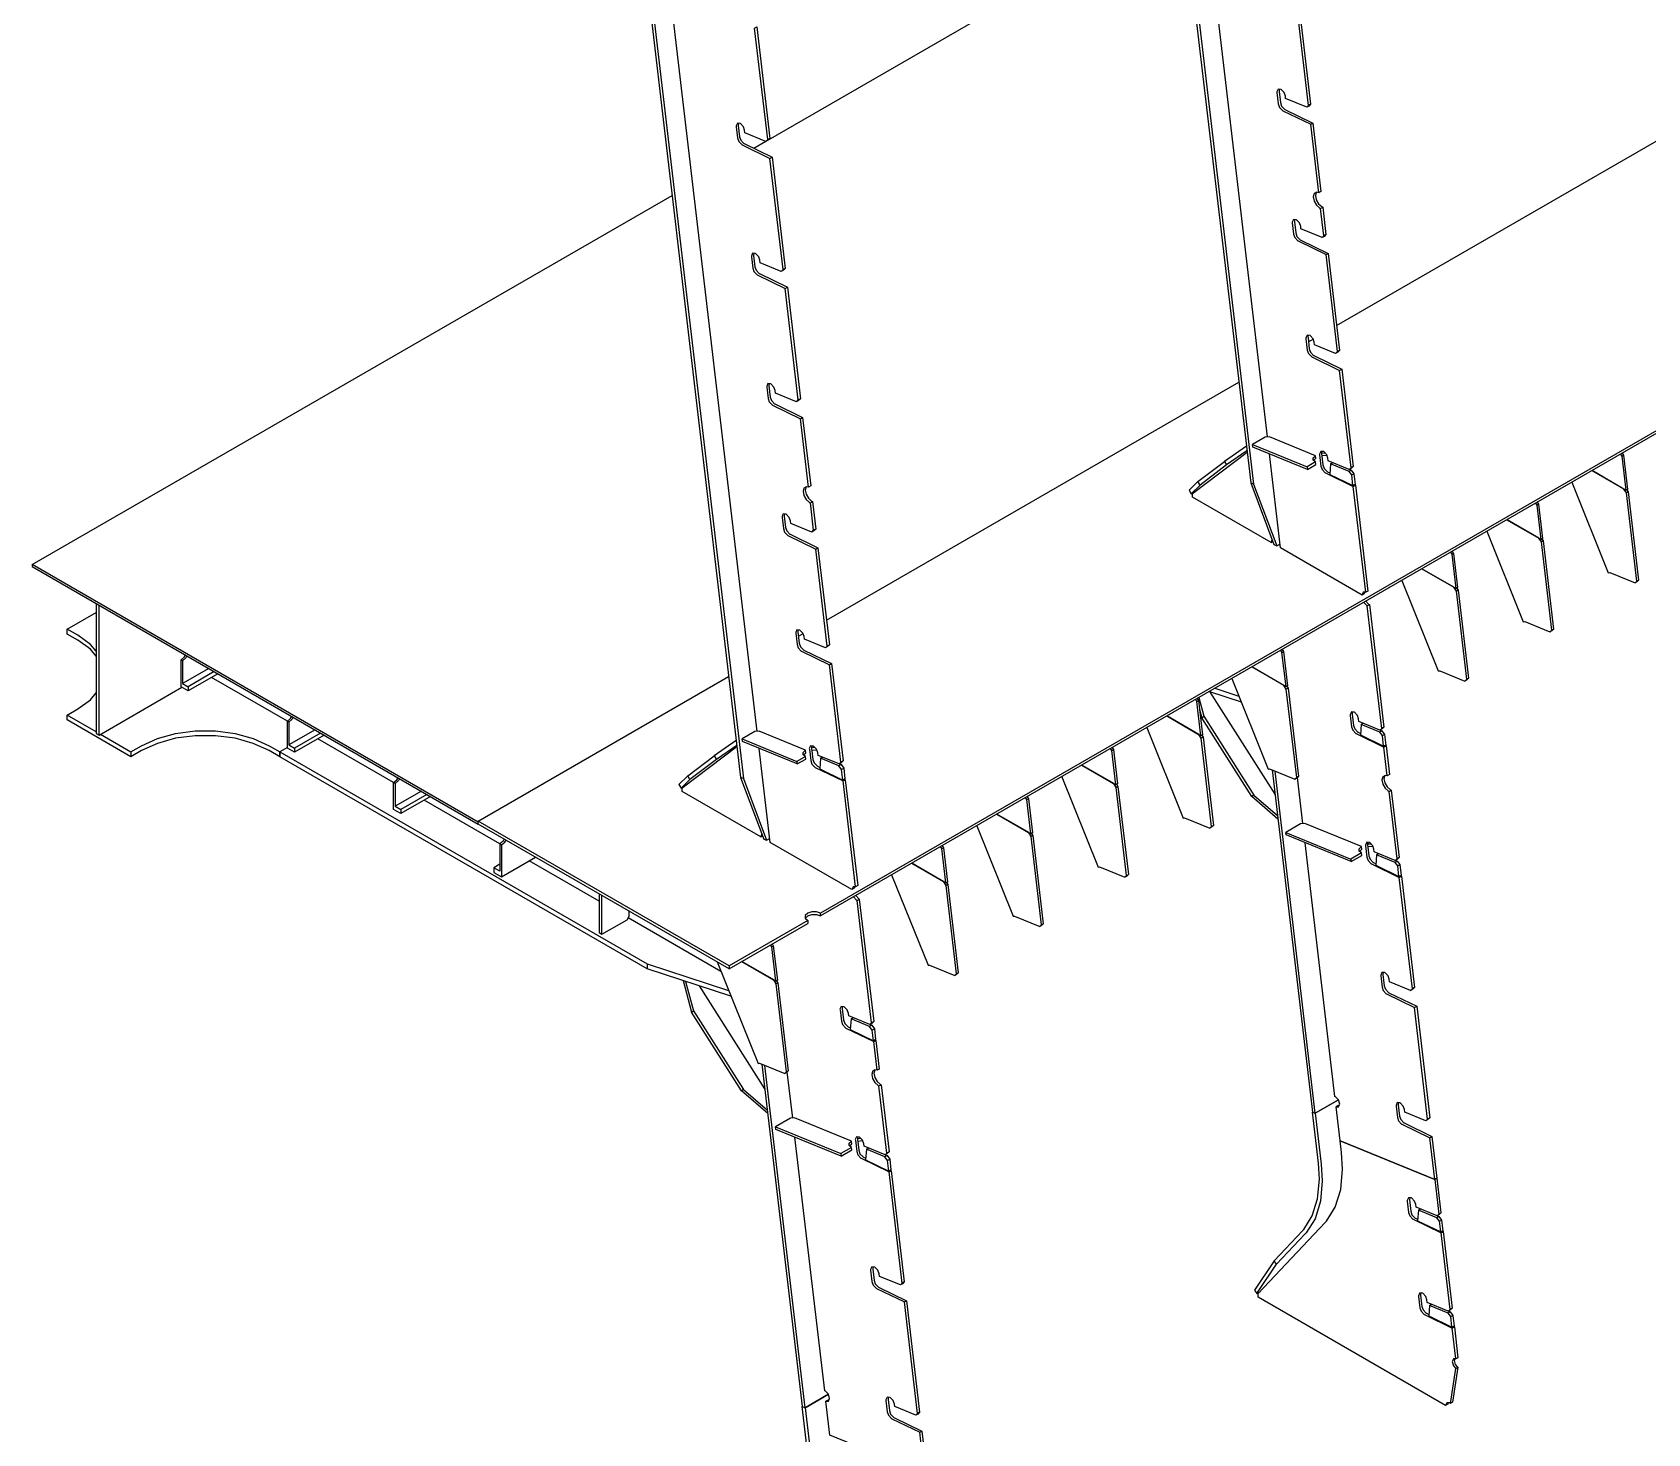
# Model space of a CAD drawing. Header units: millimetres. Extents: x -438477 to 631584, y 118817 to 676146.
# Drawn here: x 356157 to 358844, y 339024 to 341356 of the extents above; entities that cross this region are included whole.
import ezdxf

# ---------------------------------------------------------------- set-up
doc = ezdxf.new("R2010")
doc.units = ezdxf.units.MM
doc.linetypes.add('AVEVASOLID', pattern=[7.5, 7.5])
doc.layers.add('20_1', color=1, linetype='CONTINUOUS')

msp = doc.modelspace()

# ---------------------------------------------------------------- linework, layer by layer
at = {"layer": '20_1', "color": 1, "linetype": 'AVEVASOLID'}
for p, q in [((358019.24, 342004.606), (358183.632, 340606.235)), ((357170.712, 341514.707), (357335.104, 340116.337)), ((358176.454, 340667.298), (358139.899, 340641.929)), ((358177.377, 340659.44), (358143.643, 340636.03)), ((358801.408, 340650.91), (358799.26, 340654.297)), ((358351.715, 340619.434), (358347.357, 340625.345)), ((358751.401, 340626.667), (358808.119, 340593.921)), ((358804.569, 340595.975), (358751.405, 340626.67)), ((358825.884, 340442.801), (358808.614, 340589.6)), ((358659.987, 340569.26), (358657.839, 340572.648)), ((358609.979, 340545.017), (358666.698, 340512.272)), ((358663.155, 340514.322), (358609.984, 340545.02)), ((358684.453, 340361.155), (358667.2, 340507.947)), ((358518.567, 340487.61), (358516.417, 340490.998)), ((358468.558, 340463.367), (358525.276, 340430.622)), ((358521.744, 340432.667), (358468.562, 340463.37)), ((358543.021, 340279.508), (358525.787, 340426.291)), ((358235.724, 340324.311), (358233.574, 340327.698)), ((356450.708, 340297.486), (356407.106, 340272.312)), ((356459.9, 340292.179), (356416.298, 340267.005)), ((358185.716, 340300.068), (358242.435, 340267.322)), ((358238.901, 340269.367), (358185.719, 340300.071)), ((356465.796, 340288.773), (356416.298, 340260.196)), ((358124.17, 340264.536), (358163.904, 340251.569)), ((358260.181, 340116.205), (358242.946, 340262.992)), ((358094.302, 340242.661), (358092.152, 340246.049)), ((358097.136, 340248.926), (358105.512, 340217.988)), ((358115.135, 340259.318), (358167.69, 340242.17)), ((358044.295, 340218.418), (358101.013, 340185.673)), ((358097.479, 340187.717), (358044.298, 340218.421)), ((358098.497, 340229.481), (358102.274, 340215.534)), ((356627.484, 340195.423), (356583.882, 340170.249)), ((356636.678, 340190.116), (356593.074, 340164.942)), ((356642.572, 340186.713), (356593.074, 340158.137)), ((358402.689, 340185.84), (358398.331, 340191.749)), ((356581.407, 340166.092), (356568.683, 340158.747)), ((357327.925, 340177.399), (357291.371, 340152.03)), ((357328.85, 340169.541), (357295.114, 340146.131)), ((357952.881, 340161.011), (357950.731, 340164.399)), ((358118.749, 340034.562), (358101.523, 340181.342)), ((357503.186, 340129.538), (357498.828, 340135.447)), ((357902.873, 340136.768), (357959.592, 340104.023)), ((357956.058, 340106.067), (357902.876, 340136.771)), ((358291.152, 339557.508), (358224.237, 340126.795)), ((356804.262, 340093.36), (356760.658, 340068.186)), ((356813.454, 340088.053), (356769.852, 340062.879)), ((356819.348, 340084.65), (356769.852, 340056.074)), ((357811.459, 340079.361), (357809.309, 340082.749)), ((357977.335, 339952.909), (357960.103, 340099.692)), ((358188.695, 340086.884), (358228.278, 340052.75)), ((357761.452, 340055.118), (357818.17, 340022.373)), ((357814.636, 340024.418), (357761.455, 340055.121)), ((357670.038, 339997.712), (357667.888, 340001.102)), ((357835.921, 339871.256), (357818.681, 340018.043)), ((357620.03, 339973.469), (357676.749, 339940.723)), ((357673.215, 339942.768), (357620.033, 339973.472)), ((358428.175, 339969.044), (358423.818, 339974.952)), ((357104.666, 339855.417), (357104.666, 339919.922)), ((357694.493, 339789.609), (357677.26, 339936.393)), ((357387.195, 339834.415), (357385.045, 339837.803)), ((357179.813, 339805.909), (357315.376, 339761.67)), ((357337.187, 339810.172), (357393.906, 339777.424)), ((357390.373, 339779.468), (357337.19, 339810.172)), ((357239.496, 339778.269), (357253.745, 339725.635)), ((357243.776, 339776.871), (357256.983, 339728.089)), ((357411.653, 339626.307), (357394.417, 339773.093)), ((357554.16, 339695.942), (357549.802, 339701.85)), ((357442.622, 339067.609), (357375.708, 339636.899)), ((357340.166, 339596.985), (357379.75, 339562.851)), ((357579.646, 339479.145), (357575.288, 339485.053)), ((358497.685, 339377.775), (358493.327, 339383.686)), ((358194.093, 339257.566), (358226.83, 339306.183)), ((358516.324, 339219.23), (358511.966, 339225.138))]:
    msp.add_line(p, q, dxfattribs=at)
at = {"layer": '20_1', "color": 6, "linetype": 'AVEVASOLID'}
for p, q in [((358211.405, 340682.639), (358067.471, 341906.983)), ((357362.877, 340192.743), (357218.942, 341417.084)), ((358326.613, 340867.911), (359012.441, 341263.877)), ((357357.071, 341163.019), (357377.057, 341174.558)), ((356157.143, 340470.24), (357221.274, 341084.617)), ((359233.673, 340910.004), (357468.002, 339890.595)), ((359233.673, 340905.106), (357468.002, 339885.697)), ((358279.833, 340840.903), (358287.673, 340845.429)), ((357478.084, 340378.016), (358163.913, 340773.978)), ((358356.213, 340603.055), (358357.842, 340602.265)), ((356268.155, 340186.506), (356268.155, 340402.881)), ((357431.305, 340351.008), (357439.145, 340355.533)), ((358236.383, 340328.602), (358236.304, 340329.276)), ((356581.407, 340209.778), (356455.188, 340282.651)), ((358224.117, 340088.157), (358115.617, 340259.162)), ((356263.205, 340192.228), (356215.126, 340219.983)), ((356581.407, 340166.096), (356568.68, 340158.747)), ((356758.183, 340107.715), (356631.966, 340180.588)), ((358407.187, 340169.462), (358408.815, 340168.668)), ((357507.686, 340113.16), (357509.314, 340112.366)), ((358270.375, 340039.405), (358261.347, 340116.227)), ((356934.961, 340005.655), (356808.742, 340078.525)), ((357315.975, 339802.823), (356898.898, 340043.622)), ((357099.716, 339910.532), (356983.751, 339977.485)), ((358432.674, 339952.665), (358434.303, 339951.871)), ((357302.597, 339793.4), (357148.154, 339882.569)), ((357387.856, 339838.703), (357387.776, 339839.377)), ((357375.588, 339598.258), (357267.09, 339769.263)), ((357558.659, 339679.563), (357560.288, 339678.769)), ((357421.848, 339549.506), (357412.817, 339626.325)), ((357584.146, 339462.766), (357585.774, 339461.973)), ((358502.184, 339361.399), (358503.812, 339360.605)), ((358520.822, 339202.851), (358522.45, 339202.057))]:
    msp.add_line(p, q, dxfattribs=at)
at = {"layer": '20_1', "color": 1, "linetype": 'AVEVASOLID'}
for points in [[(358023.607, 342007.126), (358188.53, 340604.23), (358227.036, 340501.502)], [(357175.078, 341517.228), (357340.003, 340114.335), (357378.508, 340011.603)], [(358288.339, 340643.509), (358292.18, 340647.095), (358291.672, 340651.432), (358214.702, 340682.926), (358207.668, 340682.316), (358186.453, 340670.069)], [(358277.928, 340628.513), (358186.963, 340665.735), (358186.453, 340670.069), (358277.419, 340632.847), (358277.928, 340628.513), (358292.07, 340636.677), (358291.56, 340641.013), (358277.419, 340632.847)], [(358099.548, 340602.619), (358095.805, 340608.518), (358139.899, 340641.929), (358143.643, 340636.03), (358099.548, 340602.619), (358084.847, 340588.291)], [(358291.56, 340641.013), (358287.734, 340643.979), (358287.775, 340647.794), (358291.672, 340651.432)], [(358301.639, 340655.857), (358301.917, 340655.958), (358306.876, 340656.388)], [(358302.098, 340651.502), (358302.426, 340651.624), (358310.15, 340652.292)], [(358347.839, 340628.635), (358350.893, 340627.384), (358347.357, 340625.345), (358316.57, 340637.943), (358319.914, 340639.875)], [(358801.733, 340655.726), (358803.883, 340652.338), (358810.594, 340595.35), (358808.119, 340593.921), (358801.408, 340650.91), (358803.883, 340652.338)], [(358316.57, 340637.943), (358315.295, 340620.447), (358353.804, 340601.667)], [(358350.893, 340627.384), (358355.251, 340621.476), (358357.34, 340603.705), (358353.804, 340601.667), (358351.715, 340619.434), (358355.251, 340621.476)], [(358095.805, 340608.518), (358081.102, 340594.19), (358084.847, 340588.291), (358090.149, 340591.352)], [(358188.53, 340604.23), (358183.632, 340606.235), (358222.138, 340503.507), (358227.036, 340501.502), (358232.34, 340504.563)], [(358717.85, 340607.297), (358778.493, 340456.775), (358780.911, 340457.071), (358822.894, 340439.899)], [(358809.303, 340594.605), (358811.443, 340591.233), (358808.614, 340589.6), (358804.573, 340595.969)], [(358811.443, 340591.233), (358828.711, 340444.434), (358825.723, 340441.532), (358822.894, 340439.899), (358825.884, 340442.801), (358828.711, 340444.434)], [(358660.314, 340574.076), (358662.462, 340570.688), (358669.173, 340513.7), (358666.698, 340512.272), (358659.987, 340569.26), (358662.462, 340570.688)], [(358576.43, 340525.648), (358637.062, 340375.135), (358639.481, 340375.431), (358681.465, 340358.252)], [(358667.885, 340512.955), (358670.027, 340509.58), (358667.2, 340507.947), (358663.158, 340514.316)], [(358670.027, 340509.58), (358687.282, 340362.787), (358684.293, 340359.885), (358681.465, 340358.252), (358684.453, 340361.155), (358687.282, 340362.787)], [(358518.892, 340492.426), (358521.04, 340489.039), (358527.751, 340432.05), (358525.276, 340430.622), (358518.567, 340487.61), (358521.04, 340489.039)], [(358435.013, 340444.001), (358495.627, 340293.5), (358498.045, 340293.796), (358540.032, 340276.606)], [(358526.468, 340431.309), (358528.616, 340427.924), (358525.787, 340426.291), (358521.748, 340432.66)], [(358528.616, 340427.924), (358545.85, 340281.141), (358542.859, 340278.238), (358540.032, 340276.606), (358543.021, 340279.508), (358545.85, 340281.141)], [(356414.349, 340318.476), (356412.409, 340315.116), (356407.106, 340310.413), (356404.631, 340311.841), (356409.934, 340316.544), (356411.874, 340319.904)], [(358236.049, 340329.13), (358238.199, 340325.739), (358244.908, 340268.751), (358242.435, 340267.322), (358235.724, 340324.311), (358238.199, 340325.739)], [(356407.106, 340310.413), (356407.106, 340272.312), (356416.298, 340267.005), (356416.298, 340260.196), (356404.631, 340266.935), (356404.631, 340311.841)], [(358152.171, 340280.701), (358212.787, 340130.198), (358215.207, 340130.494), (358257.192, 340113.306)], [(358243.625, 340268.009), (358245.773, 340264.625), (358242.946, 340262.992), (358238.905, 340269.361)], [(358245.773, 340264.625), (358263.01, 340117.838), (358260.019, 340114.939), (358257.192, 340113.306), (358260.181, 340116.205), (358263.01, 340117.838)], [(358094.627, 340247.48), (358096.777, 340244.089), (358103.488, 340187.101), (358101.013, 340185.673), (358094.302, 340242.661), (358096.777, 340244.089)], [(356591.127, 340216.416), (356589.185, 340213.053), (356583.882, 340208.35), (356581.407, 340209.778), (356586.711, 340214.481), (356588.652, 340217.844)], [(356583.882, 340208.35), (356583.882, 340170.249), (356593.074, 340164.942), (356593.074, 340158.137), (356581.407, 340164.872), (356581.407, 340209.778)], [(358228.964, 340046.912), (358185.457, 340084.43), (358102.274, 340215.534), (358105.512, 340217.988), (358188.695, 340086.884), (358185.457, 340084.43)], [(357439.81, 340153.614), (357443.652, 340157.2), (357443.143, 340161.533), (357366.173, 340193.027), (357359.139, 340192.417), (357337.926, 340180.17)], [(358010.748, 340199.051), (358071.355, 340048.557), (358073.773, 340048.853), (358115.758, 340031.659)], [(358102.203, 340186.359), (358104.352, 340182.975), (358101.523, 340181.342), (358097.484, 340187.711)], [(358104.352, 340182.975), (358121.578, 340036.194), (358118.587, 340033.292), (358115.758, 340031.659), (358118.749, 340034.562), (358121.578, 340036.194)], [(358367.543, 340204.346), (358366.269, 340186.854), (358404.778, 340168.07)], [(358398.813, 340195.038), (358401.866, 340193.79), (358398.331, 340191.749), (358367.543, 340204.346), (358370.888, 340206.278)], [(358401.866, 340193.79), (358406.224, 340187.882), (358408.313, 340170.112), (358404.778, 340168.07), (358402.689, 340185.84), (358406.224, 340187.882)], [(357319.162, 339752.271), (357179.813, 339797.745), (356568.683, 340150.58), (356568.683, 340158.747), (357179.813, 339805.909), (357179.813, 339797.745)], [(357429.399, 340138.614), (357338.435, 340175.837), (357337.926, 340180.17), (357428.89, 340142.948), (357429.399, 340138.614), (357443.541, 340146.781), (357443.033, 340151.114), (357428.89, 340142.948)], [(357443.033, 340151.114), (357439.206, 340154.081), (357439.246, 340157.895), (357443.143, 340161.533)], [(357453.111, 340165.958), (357453.388, 340166.059), (357458.347, 340166.489)], [(357453.571, 340161.606), (357453.897, 340161.725), (357461.621, 340162.397)], [(357953.206, 340165.83), (357955.356, 340162.443), (357962.067, 340105.451), (357959.592, 340104.023), (357952.881, 340161.011), (357955.356, 340162.443)], [(357251.021, 340112.72), (357247.276, 340118.619), (357291.371, 340152.03), (357295.114, 340146.131), (357251.021, 340112.72), (357236.318, 340098.392)], [(357468.041, 340148.044), (357466.766, 340130.552), (357505.277, 340111.768)], [(357499.31, 340138.736), (357502.364, 340137.488), (357498.828, 340135.447), (357468.041, 340148.044), (357471.387, 340149.976)], [(357502.364, 340137.488), (357506.723, 340131.577), (357508.812, 340113.81), (357505.277, 340111.768), (357503.186, 340129.538), (357506.723, 340131.577)], [(358219.339, 340128.803), (358286.253, 339559.51), (358291.152, 339557.508), (358329.738, 339579.786)], [(356767.903, 340114.353), (356765.962, 340110.99), (356760.658, 340106.287), (356758.183, 340107.715), (356763.487, 340112.418), (356765.428, 340115.781)], [(356760.658, 340106.287), (356760.658, 340068.186), (356769.852, 340062.879), (356769.852, 340056.074), (356758.183, 340062.809), (356758.183, 340107.715)], [(357247.276, 340118.619), (357232.575, 340104.291), (357236.318, 340098.392), (357241.621, 340101.453)], [(357340.003, 340114.335), (357335.104, 340116.337), (357373.61, 340013.608), (357378.508, 340011.603), (357383.811, 340014.664)], [(357869.327, 340117.402), (357929.941, 339966.901), (357932.361, 339967.197), (357974.345, 339950.007)], [(357960.783, 340104.709), (357962.93, 340101.325), (357960.103, 340099.692), (357956.062, 340106.061)], [(357811.784, 340084.18), (357813.934, 340080.793), (357820.645, 340023.801), (357818.17, 340022.373), (357811.459, 340079.361), (357813.934, 340080.793)], [(357962.93, 340101.325), (357980.164, 339954.542), (357977.174, 339951.639), (357974.345, 339950.007), (357977.335, 339952.909), (357980.164, 339954.542)], [(357727.907, 340035.752), (357788.527, 339885.245), (357790.946, 339885.541), (357832.93, 339868.354)], [(357819.362, 340023.063), (357821.51, 340019.675), (357818.681, 340018.043), (357814.641, 340024.412)], [(358364.8, 339993.119), (358368.64, 339996.705), (358368.132, 340001.038), (358273.673, 340039.689), (358266.638, 340039.078), (358241.89, 340024.79)], [(358350.853, 339976.078), (358242.4, 340020.456), (358241.89, 340024.79), (358350.343, 339980.411), (358350.853, 339976.078), (358368.53, 339986.286), (358368.021, 339990.619), (358350.343, 339980.411)], [(356934.961, 340005.655), (356934.961, 339960.236), (356925.061, 339965.952)], [(356942.204, 340013.718), (356940.263, 340010.358), (356934.961, 340005.655), (356937.788, 340004.023), (356937.788, 339950.95)], [(356937.788, 340004.023), (356943.092, 340008.726), (356945.033, 340012.085)], [(357670.363, 340002.53), (357672.513, 339999.143), (357679.224, 339942.151), (357676.749, 339940.723), (357670.038, 339997.712), (357672.513, 339999.143)], [(357821.51, 340019.675), (357838.748, 339872.889), (357835.759, 339869.986), (357832.93, 339868.354), (357835.921, 339871.256), (357838.748, 339872.889)], [(358368.021, 339990.619), (358364.194, 339993.586), (358364.235, 339997.4), (358368.132, 340001.038)], [(358378.099, 340005.463), (358378.377, 340005.564), (358383.336, 340005.994)], [(358378.558, 340001.111), (358378.887, 340001.23), (358386.611, 340001.902)], [(356934.961, 339971.668), (356925.061, 339965.952), (356925.061, 339958.298), (356937.788, 339950.95), (356994.357, 339983.61)], [(358393.03, 339987.549), (358391.756, 339970.057), (358430.264, 339951.273)], [(358424.3, 339978.242), (358427.353, 339976.993), (358423.818, 339974.952), (358393.03, 339987.549), (358396.375, 339989.481)], [(358427.353, 339976.993), (358431.711, 339971.082), (358433.8, 339953.315), (358430.264, 339951.273), (358428.175, 339969.044), (358431.711, 339971.082)], [(357586.485, 339954.102), (357647.099, 339803.602), (357649.518, 339803.898), (357691.502, 339786.707)], [(357677.94, 339941.413), (357680.087, 339938.025), (357677.26, 339936.393), (357673.219, 339942.762)], [(357099.716, 339922.779), (357099.716, 339858.277), (357104.666, 339855.417), (357146.385, 339879.505), (357149.921, 339885.63), (357149.921, 339893.793)], [(357680.087, 339938.025), (357697.321, 339791.242), (357694.331, 339788.34), (357691.502, 339786.707), (357694.493, 339789.609), (357697.321, 339791.242)], [(357387.52, 339839.231), (357389.67, 339835.843), (357396.381, 339778.852), (357393.906, 339777.424), (357387.195, 339834.415), (357389.67, 339835.843)], [(357296.17, 339809.357), (357364.261, 339640.299), (357366.679, 339640.595), (357408.664, 339623.408)], [(357395.097, 339778.113), (357397.246, 339774.726), (357394.417, 339773.093), (357390.376, 339779.462)], [(357397.246, 339774.726), (357414.482, 339627.942), (357411.493, 339625.04), (357408.664, 339623.408), (357411.653, 339626.307), (357414.482, 339627.942)], [(357380.435, 339557.017), (357336.928, 339594.532), (357253.745, 339725.635), (357256.983, 339728.089), (357340.166, 339596.985), (357336.928, 339594.532)], [(357519.014, 339714.448), (357517.74, 339696.955), (357556.249, 339678.171)], [(357550.284, 339705.143), (357553.337, 339703.892), (357549.802, 339701.85), (357519.014, 339714.448), (357522.36, 339716.379)], [(357553.337, 339703.892), (357557.697, 339697.983), (357559.786, 339680.213), (357556.249, 339678.171), (357554.16, 339695.942), (357557.697, 339697.983)], [(357370.81, 339638.904), (357437.724, 339069.614), (357442.622, 339067.609), (357481.21, 339089.887)], [(358329.738, 339579.786), (358291.152, 339557.508), (358301.131, 339472.599), (358302.791, 339445.17), (358299.735, 339411.097), (358290.68, 339381.861), (358275.978, 339358.588), (358273.827, 339356.205), (358226.83, 339306.183), (358222.781, 339311.808), (358269.777, 339361.829), (358271.863, 339364.139), (358286.107, 339386.686), (358294.879, 339415.012), (358297.841, 339448.029), (358296.233, 339474.604), (358286.253, 339559.51), (358291.152, 339557.508)], [(357516.271, 339503.22), (357520.113, 339506.806), (357519.603, 339511.139), (357425.145, 339549.79), (357418.111, 339549.183), (357393.361, 339534.894)], [(357502.324, 339486.182), (357393.871, 339530.558), (357393.361, 339534.894), (357501.814, 339490.516), (357502.324, 339486.182), (357520.001, 339496.387), (357519.493, 339500.721), (357501.814, 339490.516)], [(357519.493, 339500.721), (357515.665, 339503.69), (357515.706, 339507.502), (357519.603, 339511.139)], [(357529.572, 339515.564), (357529.848, 339515.668), (357534.807, 339516.099)], [(357530.031, 339511.213), (357530.357, 339511.335), (357538.081, 339512.003)], [(357544.501, 339497.651), (357543.227, 339480.158), (357581.735, 339461.374)], [(357575.771, 339488.343), (357578.824, 339487.095), (357575.288, 339485.053), (357544.501, 339497.651), (357547.847, 339499.582)], [(357578.824, 339487.095), (357583.183, 339481.186), (357585.272, 339463.416), (357581.735, 339461.374), (357579.646, 339479.145), (357583.183, 339481.186)], [(358462.538, 339396.283), (358461.266, 339378.788), (358499.774, 339360.007)], [(358493.81, 339386.976), (358496.861, 339385.724), (358493.327, 339383.686), (358462.538, 339396.283), (358465.884, 339398.215)], [(358496.861, 339385.724), (358501.221, 339379.816), (358503.31, 339362.049), (358499.774, 339360.007), (358497.685, 339377.775), (358501.221, 339379.816)], [(358222.781, 339311.808), (358190.045, 339263.193), (358194.093, 339257.566), (358199.397, 339260.63)], [(358481.177, 339237.736), (358479.904, 339220.243), (358518.413, 339201.459)], [(358512.448, 339228.428), (358515.501, 339227.179), (358511.966, 339225.138), (358481.177, 339237.736), (358484.523, 339239.667)], [(358515.501, 339227.179), (358519.859, 339221.271), (358521.948, 339203.501), (358518.413, 339201.459), (358516.324, 339219.23), (358519.859, 339221.271)], [(357481.21, 339089.887), (357442.622, 339067.609), (357452.603, 338982.703), (357454.263, 338955.274), (357451.206, 338921.198), (357442.152, 338891.962), (357427.451, 338868.689), (357425.298, 338866.306), (357378.301, 338816.285), (357374.252, 338821.912), (357421.249, 338871.934), (357423.334, 338874.241), (357437.579, 338896.79), (357446.352, 338925.117), (357449.313, 338958.13), (357447.705, 338984.705), (357437.724, 339069.614), (357442.622, 339067.609)]]:
    msp.add_lwpolyline(points, dxfattribs=at)
at = {"layer": '20_1', "color": 6, "linetype": 'AVEVASOLID'}
for points in [[(357381.622, 341177.195), (357992.093, 341529.648), (358062.804, 341488.825), (358080.814, 341480.845)], [(358276.801, 341231.177), (358279.79, 341234.083), (358257.973, 341419.675), (358261.508, 341421.714), (358283.325, 341236.121), (358279.79, 341234.083)], [(357377.351, 341174.439), (357380.341, 341177.341), (357358.522, 341362.934), (357362.058, 341364.976), (357383.876, 341179.383), (357380.341, 341177.341)], [(358283.325, 341236.121), (358280.336, 341233.219), (358276.801, 341231.177), (358241.815, 341245.496), (358241.306, 341249.83), (358239.308, 341255.579), (358234.308, 341260.856), (358229.308, 341261.353), (358227.237, 341256.775), (358227.31, 341255.555), (358229.517, 341236.793), (358231.514, 341231.043), (358236.514, 341225.767), (358237.065, 341225.471), (358283.46, 341202.875)], [(358231.809, 341261.106), (358230.772, 341258.817), (358230.846, 341257.596), (358233.052, 341238.834), (358235.05, 341233.085), (358240.05, 341227.805), (358240.601, 341227.512), (358286.995, 341204.917)], [(357383.876, 341179.383), (357380.887, 341176.481), (357377.351, 341174.439), (357342.365, 341188.755), (357341.855, 341193.088), (357339.858, 341198.838), (357334.857, 341204.117), (357329.858, 341204.612), (357327.786, 341200.034), (357327.861, 341198.813), (357330.066, 341180.054), (357332.063, 341174.302), (357337.064, 341169.025), (357337.615, 341168.732), (357384.009, 341146.137)], [(357332.358, 341204.365), (357331.322, 341202.076), (357331.397, 341200.855), (357333.601, 341182.093), (357335.599, 341176.343), (357340.599, 341171.067), (357341.15, 341170.774), (357387.544, 341148.176)], [(358296.846, 341089.008), (358283.46, 341202.875), (358286.995, 341204.917), (358300.382, 341091.047), (358296.846, 341089.008), (358293.071, 341089.673), (358289.188, 341087.43), (358287.767, 341082.129), (358289.188, 341075.184), (358293.071, 341068.461), (358298.374, 341063.758), (358299.902, 341063.001)], [(357402.786, 340958.079), (357405.776, 340960.981), (357384.009, 341146.137), (357387.544, 341148.176), (357409.311, 340963.022), (357405.776, 340960.981)], [(358292.723, 341089.472), (358291.303, 341084.171), (358292.723, 341077.225), (358296.607, 341070.502), (358301.909, 341065.799), (358303.438, 341065.043)], [(358308.812, 341019.324), (358305.823, 341016.422), (358302.287, 341014.38), (358267.302, 341028.696), (358266.792, 341033.03), (358264.795, 341038.782), (358259.795, 341044.059), (358254.794, 341044.553), (358252.724, 341039.976), (358252.797, 341038.758), (358255.003, 341019.996), (358257.001, 341014.246), (358262.001, 341008.967), (358262.552, 341008.674), (358308.946, 340986.078)], [(358257.295, 341044.306), (358256.259, 341042.017), (358256.334, 341040.799), (358258.539, 341022.037), (358260.536, 341016.288), (358265.537, 341011.008), (358266.087, 341010.715), (358312.482, 340988.12)], [(358302.287, 341014.38), (358305.277, 341017.283), (358299.902, 341063.001), (358303.438, 341065.043), (358308.812, 341019.324), (358305.277, 341017.283)], [(357409.311, 340963.022), (357406.322, 340960.12), (357402.786, 340958.079), (357367.799, 340972.394), (357367.29, 340976.728), (357365.294, 340982.477), (357360.294, 340987.757), (357355.293, 340988.251), (357353.223, 340983.674), (357353.296, 340982.456), (357355.501, 340963.694), (357357.498, 340957.944), (357362.499, 340952.665), (357363.049, 340952.372), (357409.444, 340929.777)], [(358324.944, 340821.671), (358327.931, 340824.573), (358308.946, 340986.078), (358312.482, 340988.12), (358331.468, 340826.615), (358327.931, 340824.573)], [(357357.793, 340988.004), (357356.758, 340985.715), (357356.831, 340984.498), (357359.038, 340965.735), (357361.034, 340959.986), (357366.034, 340954.706), (357366.586, 340954.413), (357412.979, 340931.818)], [(357428.273, 340741.282), (357431.262, 340744.184), (357409.444, 340929.777), (357412.979, 340931.818), (357434.798, 340746.226), (357431.262, 340744.184)], [(358331.468, 340826.615), (358328.479, 340823.713), (358324.944, 340821.671), (358289.957, 340835.987), (358289.447, 340840.323), (358287.45, 340846.073), (358282.449, 340851.349), (358277.449, 340851.847), (358275.379, 340847.266), (358275.453, 340846.049), (358277.658, 340827.286), (358279.656, 340821.537), (358284.656, 340816.257), (358285.207, 340815.964), (358331.601, 340793.369)], [(358279.95, 340851.597), (358278.914, 340849.308), (358278.989, 340848.09), (358281.194, 340829.328), (358283.191, 340823.578), (358288.191, 340818.299), (358288.742, 340818.006), (358335.137, 340795.411)], [(358347.649, 340628.525), (358350.638, 340631.428), (358331.601, 340793.369), (358335.137, 340795.411), (358354.173, 340633.469), (358350.638, 340631.428)], [(357434.798, 340746.226), (357431.809, 340743.323), (357428.273, 340741.282), (357393.286, 340755.597), (357392.777, 340759.931), (357390.779, 340765.68), (357385.78, 340770.96), (357380.78, 340771.454), (357378.71, 340766.877), (357378.783, 340765.656), (357380.988, 340746.897), (357382.985, 340741.144), (357387.985, 340735.868), (357388.536, 340735.575), (357434.931, 340712.98)], [(357383.28, 340771.207), (357382.245, 340768.918), (357382.318, 340767.698), (357384.523, 340748.935), (357386.52, 340743.186), (357391.521, 340737.909), (357392.073, 340737.617), (357438.466, 340715.018)], [(357448.317, 340599.109), (357434.931, 340712.98), (357438.466, 340715.018), (357451.853, 340601.151), (357448.317, 340599.109), (357444.542, 340599.775), (357440.66, 340597.535), (357439.24, 340592.231), (357440.66, 340585.285), (357444.542, 340578.562), (357449.846, 340573.859), (357451.373, 340573.105)], [(358217.494, 340507.075), (358086.681, 340582.599), (358086.681, 340588.724), (358177.593, 340657.609)], [(358373.631, 340424.216), (358372.481, 340421.674), (358368.945, 340419.632), (358233.104, 340498.063), (358214.728, 340654.374)], [(358354.173, 340633.469), (358351.184, 340630.567), (358347.649, 340628.525), (358312.663, 340642.841), (358312.154, 340647.175), (358310.156, 340652.924), (358305.156, 340658.204), (358300.156, 340658.698), (358298.085, 340654.12), (358298.158, 340652.903), (358300.365, 340634.141), (358302.362, 340628.391), (358307.362, 340623.111), (358307.913, 340622.819), (358354.306, 340600.223)], [(358302.657, 340658.451), (358301.621, 340656.162), (358301.694, 340654.941), (358303.9, 340636.182), (358305.898, 340630.43), (358310.898, 340625.153), (358311.449, 340624.86), (358315.474, 340622.898)], [(357444.196, 340599.576), (357442.775, 340594.272), (357444.196, 340587.327), (357448.077, 340580.604), (357453.381, 340575.901), (357454.91, 340575.147)], [(358374.997, 340424.219), (358354.306, 340600.223), (358357.842, 340602.265), (358378.532, 340426.261), (358374.997, 340424.219), (358371.016, 340424.21), (358368.945, 340419.632)], [(357453.76, 340524.482), (357456.749, 340527.387), (357451.373, 340573.105), (357454.91, 340575.147), (357460.285, 340529.426), (357456.749, 340527.387)], [(357460.285, 340529.426), (357457.295, 340526.523), (357453.76, 340524.482), (357418.773, 340538.801), (357418.263, 340543.134), (357416.266, 340548.884), (357411.267, 340554.16), (357406.267, 340554.658), (357404.196, 340550.08), (357404.269, 340548.859), (357406.474, 340530.097), (357408.472, 340524.347), (357413.472, 340519.071), (357414.023, 340518.775), (357460.417, 340496.18)], [(357408.766, 340554.41), (357407.732, 340552.122), (357407.805, 340550.901), (357410.01, 340532.139), (357412.007, 340526.389), (357417.008, 340521.113), (357417.56, 340520.817), (357463.953, 340498.221)], [(358218.874, 340512.217), (358217.494, 340507.075), (358220.212, 340508.643)], [(357476.415, 340331.775), (357479.404, 340334.678), (357460.417, 340496.18), (357463.953, 340498.221), (357482.939, 340336.716), (357479.404, 340334.678)], [(356898.898, 340038.721), (356898.898, 340041.99), (356157.143, 340470.24), (356157.143, 340466.974), (356898.898, 340038.721)], [(356263.205, 340405.741), (356263.205, 340189.365), (356268.155, 340186.506), (356406.044, 340266.117)], [(358371.634, 340407.41), (358376.634, 340402.131), (358377.654, 340401.627)], [(358375.169, 340409.449), (358380.17, 340404.172), (358381.189, 340403.669)], [(358398.622, 340194.929), (358401.611, 340197.831), (358377.654, 340401.627), (358381.189, 340403.669), (358405.147, 340199.872), (358401.611, 340197.831)], [(356263.205, 340318), (356253.746, 340329.337), (356232.803, 340344.501), (356215.126, 340354.706), (356215.126, 340362.873), (356263.205, 340390.629)], [(356263.205, 340326.163), (356253.746, 340337.504), (356232.803, 340352.665), (356215.126, 340362.873)], [(357482.939, 340336.716), (357479.95, 340333.814), (357476.415, 340331.775), (357441.428, 340346.091), (357440.92, 340350.425), (357438.922, 340356.174), (357433.922, 340361.454), (357428.922, 340361.948), (357426.851, 340357.371), (357426.924, 340356.15), (357429.131, 340337.388), (357431.126, 340331.638), (357436.127, 340326.362), (357436.679, 340326.069), (357483.072, 340303.47)], [(357431.421, 340361.701), (357430.386, 340359.412), (357430.46, 340358.191), (357432.666, 340339.429), (357434.663, 340333.68), (357439.662, 340328.403), (357440.215, 340328.107), (357486.607, 340305.512)], [(357499.121, 340138.627), (357502.11, 340141.529), (357483.072, 340303.47), (357486.607, 340305.512), (357505.646, 340143.57), (357502.11, 340141.529)], [(357315.975, 339797.922), (356898.898, 340038.721), (356898.898, 340043.622), (357315.384, 340284.08)], [(356270.635, 340187.937), (356321.191, 340158.747), (356321.191, 340150.583), (356215.126, 340211.82), (356215.126, 340219.983), (356232.803, 340230.192), (356253.746, 340245.353), (356263.205, 340256.693)], [(358405.147, 340199.872), (358402.158, 340196.97), (358398.622, 340194.929), (358363.637, 340209.244), (358363.127, 340213.581), (358361.13, 340219.33), (358356.13, 340224.607), (358351.129, 340225.104), (358349.059, 340220.527), (358349.132, 340219.306), (358351.338, 340200.544), (358353.336, 340194.794), (358358.336, 340189.518), (358358.887, 340189.222), (358405.28, 340166.627)], [(358353.63, 340224.854), (358352.594, 340222.565), (358352.667, 340221.348), (358354.874, 340202.585), (358356.871, 340196.836), (358361.871, 340191.556), (358362.422, 340191.263), (358366.448, 340189.304)], [(356321.191, 340158.747), (356338.87, 340168.955), (356365.131, 340181.046), (356395.393, 340189.46), (356428.14, 340193.775), (356461.73, 340193.775), (356494.478, 340189.46), (356524.741, 340181.046), (356551.001, 340168.955), (356568.68, 340158.747), (356568.68, 340150.583), (356551.001, 340160.788), (356524.741, 340172.88), (356494.478, 340181.293), (356461.73, 340185.608), (356428.14, 340185.608), (356395.393, 340181.293), (356365.131, 340172.88), (356338.87, 340160.788), (356321.191, 340150.583)], [(357368.967, 340017.176), (357238.152, 340092.701), (357238.152, 340098.826), (357329.065, 340167.71)], [(357525.102, 339934.318), (357523.953, 339931.778), (357520.418, 339929.737), (357384.575, 340008.164), (357366.199, 340164.475)], [(357505.646, 340143.57), (357502.657, 340140.668), (357499.121, 340138.627), (357464.134, 340152.942), (357463.625, 340157.276), (357461.627, 340163.028), (357456.629, 340168.305), (357451.628, 340168.799), (357449.558, 340164.222), (357449.631, 340163.004), (357451.836, 340144.242), (357453.833, 340138.492), (357458.833, 340133.213), (357459.384, 340132.92), (357505.779, 340110.325)], [(357454.128, 340168.552), (357453.093, 340166.263), (357453.166, 340165.046), (357455.371, 340146.283), (357457.369, 340140.534), (357462.369, 340135.254), (357462.92, 340134.961), (357466.945, 340133.002)], [(358410.892, 340118.897), (358405.28, 340166.627), (358408.815, 340168.668), (358414.427, 340120.939), (358410.892, 340118.897), (358407.117, 340119.562), (358403.235, 340117.322), (358401.813, 340112.018), (358403.235, 340105.073), (358407.117, 340098.35), (358412.421, 340093.647), (358413.948, 340092.893)], [(357526.47, 339934.321), (357505.779, 340110.325), (357509.314, 340112.366), (357530.005, 339936.362), (357526.47, 339934.321), (357522.488, 339934.314), (357520.418, 339929.737)], [(358406.77, 340119.364), (358405.348, 340114.06), (358406.77, 340107.114), (358410.652, 340100.391), (358415.956, 340095.688), (358417.484, 340094.935)], [(358424.109, 339978.132), (358427.098, 339981.034), (358413.948, 340092.893), (358417.484, 340094.935), (358430.634, 339983.075), (358427.098, 339981.034)], [(357370.345, 340022.318), (357368.967, 340017.176), (357371.684, 340018.744)], [(358330.66, 339570.273), (358329.292, 339570.27), (358325.757, 339568.232), (358329.738, 339568.238), (358331.81, 339572.815), (358329.738, 339579.786), (358324.739, 339585.062), (358323.72, 339585.566), (358274.129, 340007.474)], [(358430.634, 339983.075), (358427.644, 339980.173), (358424.109, 339978.132), (358389.124, 339992.447), (358388.614, 339996.781), (358386.617, 340002.53), (358381.616, 340007.81), (358376.616, 340008.304), (358374.545, 340003.727), (358374.619, 340002.509), (358376.825, 339983.747), (358378.822, 339977.997), (358383.823, 339972.718), (358384.374, 339972.425), (358430.766, 339949.83)], [(358379.117, 340008.057), (358378.081, 340005.768), (358378.154, 340004.551), (358380.361, 339985.788), (358382.358, 339980.039), (358387.358, 339974.759), (358387.909, 339974.466), (358391.934, 339972.507)], [(358449.545, 339761.771), (358452.535, 339764.673), (358430.766, 339949.83), (358434.303, 339951.871), (358456.07, 339766.715), (358452.535, 339764.673)], [(357523.106, 339917.512), (357528.107, 339912.232), (357529.126, 339911.728)], [(357526.642, 339919.553), (357531.642, 339914.274), (357532.662, 339913.77)], [(357550.095, 339705.033), (357553.084, 339707.935), (357529.126, 339911.728), (357532.662, 339913.77), (357556.619, 339709.977), (357553.084, 339707.935)], [(357443.115, 339882.023), (357446.79, 339885.697), (357453.513, 339887.937), (357461.278, 339887.937), (357468.002, 339885.697), (357468.002, 339890.595), (357461.278, 339892.838), (357453.513, 339892.838), (357446.79, 339890.595), (357442.906, 339886.713), (357442.906, 339882.23), (357446.79, 339878.348), (357446.79, 339873.45)], [(357446.79, 339878.348), (357315.975, 339802.823), (357315.975, 339797.922), (357446.79, 339873.45)], [(358456.07, 339766.715), (358453.081, 339763.813), (358449.545, 339761.771), (358414.558, 339776.087), (358414.049, 339780.424), (358412.051, 339786.173), (358407.051, 339791.45), (358402.052, 339791.947), (358399.98, 339787.369), (358400.055, 339786.149), (358402.26, 339767.386), (358404.257, 339761.637), (358409.258, 339756.36), (358409.808, 339756.064), (358456.203, 339733.469)], [(358404.552, 339791.697), (358403.516, 339789.408), (358403.59, 339788.19), (358405.795, 339769.428), (358407.793, 339763.679), (358412.793, 339758.399), (358413.344, 339758.106), (358459.738, 339735.511)], [(357556.619, 339709.977), (357553.63, 339707.071), (357550.095, 339705.033), (357515.108, 339719.349), (357514.598, 339723.682), (357512.601, 339729.432), (357507.602, 339734.711), (357502.602, 339735.206), (357500.531, 339730.628), (357500.604, 339729.407), (357502.809, 339710.645), (357504.807, 339704.896), (357509.807, 339699.619), (357510.358, 339699.326), (357556.752, 339676.728)], [(357505.101, 339734.958), (357504.067, 339732.67), (357504.14, 339731.449), (357506.345, 339712.687), (357508.342, 339706.937), (357513.342, 339701.661), (357513.893, 339701.368), (357517.918, 339699.405)], [(358475.032, 339544.974), (358478.02, 339547.877), (358456.203, 339733.469), (358459.738, 339735.511), (358481.557, 339549.918), (358478.02, 339547.877)], [(357562.363, 339628.998), (357556.752, 339676.728), (357560.288, 339678.769), (357565.898, 339631.04), (357562.363, 339628.998), (357558.589, 339629.664), (357554.706, 339627.424), (357553.285, 339622.12), (357554.706, 339615.177), (357558.589, 339608.451), (357563.892, 339603.748), (357565.421, 339602.994)], [(357558.241, 339629.465), (357556.821, 339624.161), (357558.241, 339617.219), (357562.125, 339610.492), (357567.427, 339605.79), (357568.956, 339605.036)], [(357575.581, 339488.233), (357578.571, 339491.135), (357565.421, 339602.994), (357568.956, 339605.036), (357582.106, 339493.177), (357578.571, 339491.135)], [(358489.835, 339447.379), (358481.69, 339516.672), (358485.225, 339518.714), (358493.37, 339449.421), (358489.835, 339447.379), (358332.381, 339511.887), (358325.757, 339568.232)], [(358481.557, 339549.918), (358478.568, 339547.016), (358475.032, 339544.974), (358440.045, 339559.29), (358439.536, 339563.624), (358437.538, 339569.373), (358432.538, 339574.653), (358427.538, 339575.147), (358425.467, 339570.569), (358425.542, 339569.352), (358427.747, 339550.59), (358429.744, 339544.84), (358434.744, 339539.56), (358435.295, 339539.268), (358481.69, 339516.672)], [(358430.039, 339574.9), (358429.002, 339572.611), (358429.077, 339571.393), (358431.282, 339552.631), (358433.28, 339546.882), (358438.28, 339541.602), (358438.831, 339541.309), (358485.225, 339518.714)], [(357482.132, 339080.378), (357480.765, 339080.375), (357477.229, 339078.333), (357481.21, 339078.339), (357483.281, 339082.917), (357481.21, 339089.887), (357476.21, 339095.167), (357475.192, 339095.667), (357425.601, 339517.576)], [(357582.106, 339493.177), (357579.117, 339490.275), (357575.581, 339488.233), (357540.595, 339502.549), (357540.085, 339506.885), (357538.088, 339512.635), (357533.089, 339517.911), (357528.088, 339518.409), (357526.018, 339513.831), (357526.091, 339512.61), (357528.296, 339493.848), (357530.293, 339488.099), (357535.294, 339482.822), (357535.845, 339482.526), (357582.239, 339459.931)], [(357530.588, 339518.158), (357529.553, 339515.87), (357529.627, 339514.652), (357531.831, 339495.89), (357533.829, 339490.14), (357538.829, 339484.861), (357539.38, 339484.568), (357543.405, 339482.609)], [(358512.386, 339075.76), (358511.351, 339073.478), (358507.816, 339071.439), (358196.35, 339251.261), (358196.35, 339257.386), (358307.413, 339375.596), (358309.566, 339377.979), (358324.268, 339401.252), (358333.322, 339430.488), (358336.379, 339464.564), (358334.718, 339491.993), (358332.381, 339511.887), (358489.835, 339447.379), (358496.608, 339389.768)], [(357601.016, 339271.876), (357604.006, 339274.778), (357582.239, 339459.931), (357585.774, 339461.973), (357607.541, 339276.819), (357604.006, 339274.778)], [(358489.835, 339447.379), (358493.37, 339449.421), (358500.144, 339391.81)], [(358493.619, 339386.866), (358496.608, 339389.768), (358500.144, 339391.81), (358497.154, 339388.907), (358493.619, 339386.866), (358458.632, 339401.182), (358458.122, 339405.515), (358456.126, 339411.265), (358451.126, 339416.544), (358446.126, 339417.038), (358444.055, 339412.461), (358444.129, 339411.243), (358446.333, 339392.481), (358448.331, 339386.731), (358453.331, 339381.452), (358453.882, 339381.159), (358500.276, 339358.564)], [(358448.625, 339416.791), (358447.591, 339414.502), (358447.664, 339413.282), (358449.869, 339394.523), (358451.866, 339388.773), (358456.867, 339383.494), (358457.417, 339383.201), (358461.443, 339381.238)], [(358512.257, 339228.318), (358515.247, 339231.22), (358500.276, 339358.564), (358503.812, 339360.605), (358518.782, 339233.262), (358515.247, 339231.22)], [(357607.541, 339276.819), (357604.552, 339273.914), (357601.016, 339271.876), (357566.029, 339286.191), (357565.521, 339290.525), (357563.524, 339296.274), (357558.524, 339301.554), (357553.523, 339302.048), (357551.453, 339297.471), (357551.526, 339296.25), (357553.732, 339277.488), (357555.73, 339271.738), (357560.729, 339266.462), (357561.281, 339266.169), (357607.674, 339243.57)], [(357556.023, 339301.801), (357554.988, 339299.512), (357555.061, 339298.292), (357557.268, 339279.529), (357559.265, 339273.78), (357564.264, 339268.503), (357564.816, 339268.207), (357611.209, 339245.612)], [(357626.503, 339055.076), (357629.492, 339057.978), (357607.674, 339243.57), (357611.209, 339245.612), (357633.028, 339060.019), (357629.492, 339057.978)], [(358518.782, 339233.262), (358515.793, 339230.359), (358512.257, 339228.318), (358477.271, 339242.634), (358476.762, 339246.967), (358474.765, 339252.72), (358469.765, 339257.996), (358464.764, 339258.491), (358462.694, 339253.913), (358462.767, 339252.695), (358464.974, 339233.933), (358466.969, 339228.184), (358471.97, 339222.904), (358472.522, 339222.611), (358518.915, 339200.016)], [(358467.264, 339258.243), (358466.229, 339255.955), (358466.303, 339254.737), (358468.509, 339235.975), (358470.506, 339230.225), (358475.505, 339224.946), (358476.058, 339224.653), (358480.083, 339222.693)], [(358524.931, 339148.835), (358518.915, 339200.016), (358522.45, 339202.057), (358528.467, 339150.876), (358524.931, 339148.835), (358520.95, 339148.829), (358518.88, 339144.251), (358520.95, 339137.281), (358524.825, 339132.758)], [(358516.013, 339074.759), (358524.825, 339132.758), (358528.36, 339134.8), (358519.548, 339076.798), (358516.013, 339074.759), (358514.887, 339075.513), (358509.888, 339076.008), (358507.816, 339071.439)], [(358528.36, 339134.8), (358524.486, 339139.322), (358522.415, 339146.293), (358523.566, 339148.832)], [(357633.028, 339060.019), (357630.039, 339057.117), (357626.503, 339055.076), (357591.516, 339069.391), (357591.008, 339073.728), (357589.011, 339079.477), (357584.01, 339084.754), (357579.01, 339085.251), (357576.939, 339080.674), (357577.013, 339079.453), (357579.219, 339060.691), (357581.215, 339054.941), (357586.215, 339049.665), (357586.768, 339049.369), (357633.16, 339026.774)], [(357581.509, 339085.001), (357580.475, 339082.712), (357580.548, 339081.495), (357582.755, 339062.732), (357584.752, 339056.983), (357589.751, 339051.703), (357590.303, 339051.41), (357636.696, 339028.815)], [(357641.307, 338957.483), (357633.16, 339026.774), (357636.696, 339028.815), (357644.843, 338959.522), (357641.307, 338957.483), (357483.852, 339021.988), (357477.229, 339078.333)]]:
    msp.add_lwpolyline(points, dxfattribs=at)

doc.saveas('drawing.dxf')
